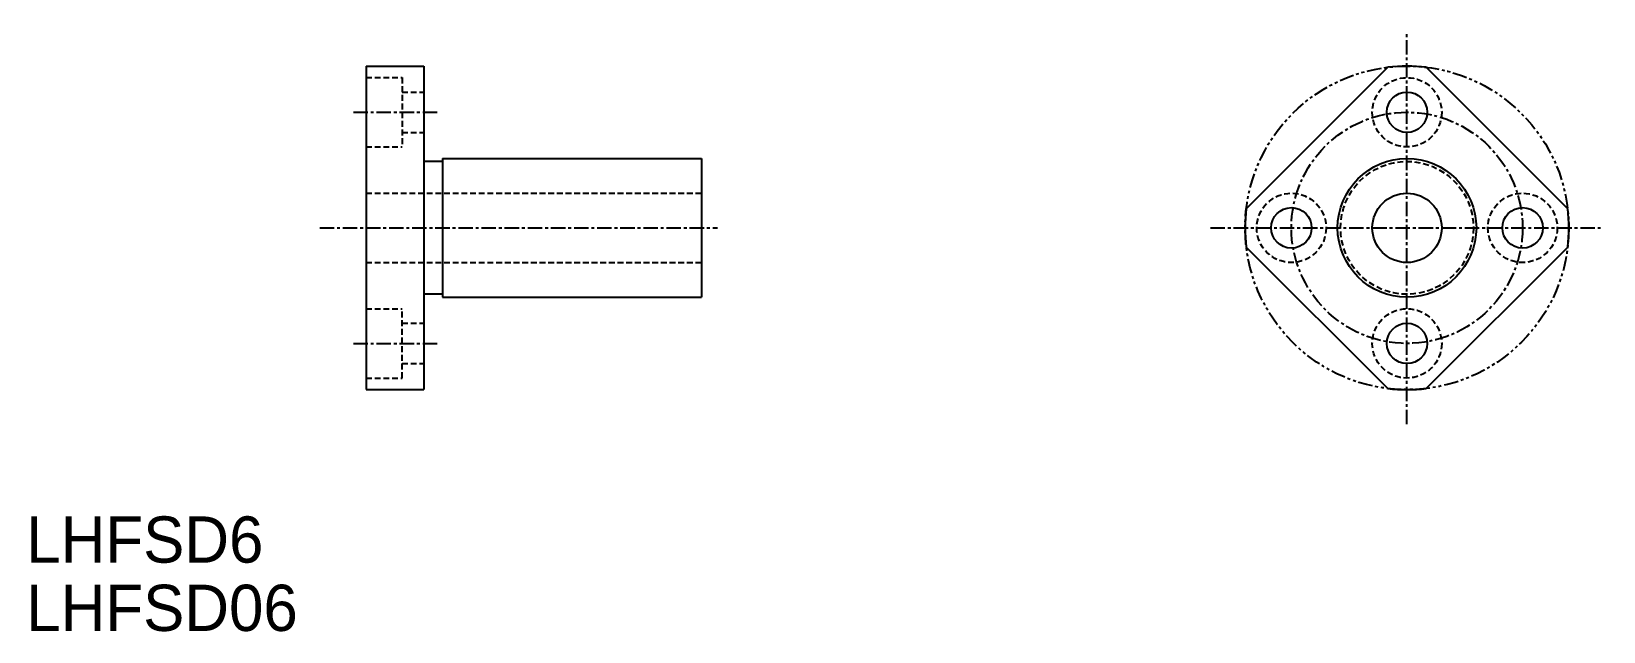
# Model space of a CAD drawing. Extents: x 307 to 443, y 140 to 192.
import ezdxf

# ---------------------------------------------------------------- set-up
doc = ezdxf.new("R2010")
doc.units = 0
for name, pattern in [('CENTER', [2, 1.25, -0.25, 0.25, -0.25]), ('DASHED', [0.75, 0.5, -0.25]), ('PHANTOM', [2.5, 1.25, -0.25, 0.25, -0.25, 0.25, -0.25])]:
    doc.linetypes.add(name, pattern=pattern)
doc.layers.get('0').update_dxf_attribs({"linetype": 'CONTINUOUS'})
doc.layers.add('CENTER', color=1, linetype='CENTER')

msp = doc.modelspace()

# ---------------------------------------------------------------- linework, layer by layer
at = {"color": 7, "linetype": 'CONTINUOUS'}
for p, q in [((336.01, 188.83), (336.01, 160.83)), ((336.01, 188.83), (341.01, 188.83)), ((341.01, 188.83), (341.01, 160.83)), ((424.4, 188.73), (412.15, 176.48)), ((439.96, 176.48), (427.71, 188.73)), ((342.61, 180.58), (341.01, 180.58)), ((342.61, 180.83), (342.61, 168.83)), ((342.61, 180.83), (365.01, 180.83)), ((365.01, 180.83), (365.01, 168.83)), ((424.4, 160.93), (412.15, 173.17)), ((439.96, 173.17), (427.71, 160.93)), ((342.61, 169.08), (341.01, 169.08)), ((342.61, 168.83), (365.01, 168.83)), ((336.01, 160.83), (341.01, 160.83))]:
    msp.add_line(p, q, dxfattribs=at)
at = {"color": 3, "linetype": 'DASHED'}
for p, q in [((336.01, 187.83), (339.11, 187.83)), ((339.11, 187.83), (339.11, 181.83)), ((339.11, 186.58), (341.01, 186.58)), ((339.11, 183.08), (341.01, 183.08)), ((336.01, 181.83), (339.11, 181.83)), ((336.01, 177.83), (365.01, 177.83)), ((336.01, 171.83), (365.01, 171.83)), ((336.01, 167.83), (339.11, 167.83)), ((339.11, 161.83), (339.11, 167.83)), ((339.11, 166.58), (341.01, 166.58)), ((339.11, 163.08), (341.01, 163.08)), ((336.01, 161.83), (339.11, 161.83))]:
    msp.add_line(p, q, dxfattribs=at)
at = {"color": 3, "linetype": 'PHANTOM'}
msp.add_circle((426.05, 174.83), 14, dxfattribs=at)
at = {"color": 3, "linetype": 'DASHED'}
for centre, radius in [((426.05, 184.83), 3), ((426.05, 174.83), 5.75), ((416.05, 174.83), 3), ((436.05, 174.83), 3), ((426.05, 164.83), 3)]:
    msp.add_circle(centre, radius, dxfattribs=at)
at = {"color": 7, "linetype": 'CONTINUOUS'}
for centre, radius in [((426.05, 184.83), 1.75), ((426.05, 174.83), 6), ((426.05, 174.83), 3), ((416.05, 174.83), 1.75), ((436.05, 174.83), 1.75), ((426.05, 164.83), 1.75)]:
    msp.add_circle(centre, radius, dxfattribs=at)
for start, end in [(83.2132, 96.7868), (173.2132, 186.7868), (353.2132, 6.7868), (263.2132, 276.7868)]:
    msp.add_arc((426.05, 174.83), 14, start, end, dxfattribs=at)
at = {"layer": 'CENTER', "color": 1, "linetype": 'CENTER'}
for p, q in [((426.05, 157.83), (426.05, 191.83)), ((334.9, 184.83), (342.4, 184.83)), ((331.99, 174.83), (366.4, 174.83)), ((409.05, 174.83), (443.05, 174.83)), ((334.9, 164.83), (342.4, 164.83))]:
    msp.add_line(p, q, dxfattribs=at)
msp.add_circle((426.05, 174.83), 10, dxfattribs=at)

# ---------------------------------------------------------------- texts
at = {"color": 7, "linetype": 'CONTINUOUS'}
for s, p in [('LHFSD6', (306.61, 145.86)), ('LHFSD06', (306.61, 139.95))]:
    msp.add_text(s, height=4, dxfattribs=at).set_placement(p)

doc.saveas('drawing.dxf')
